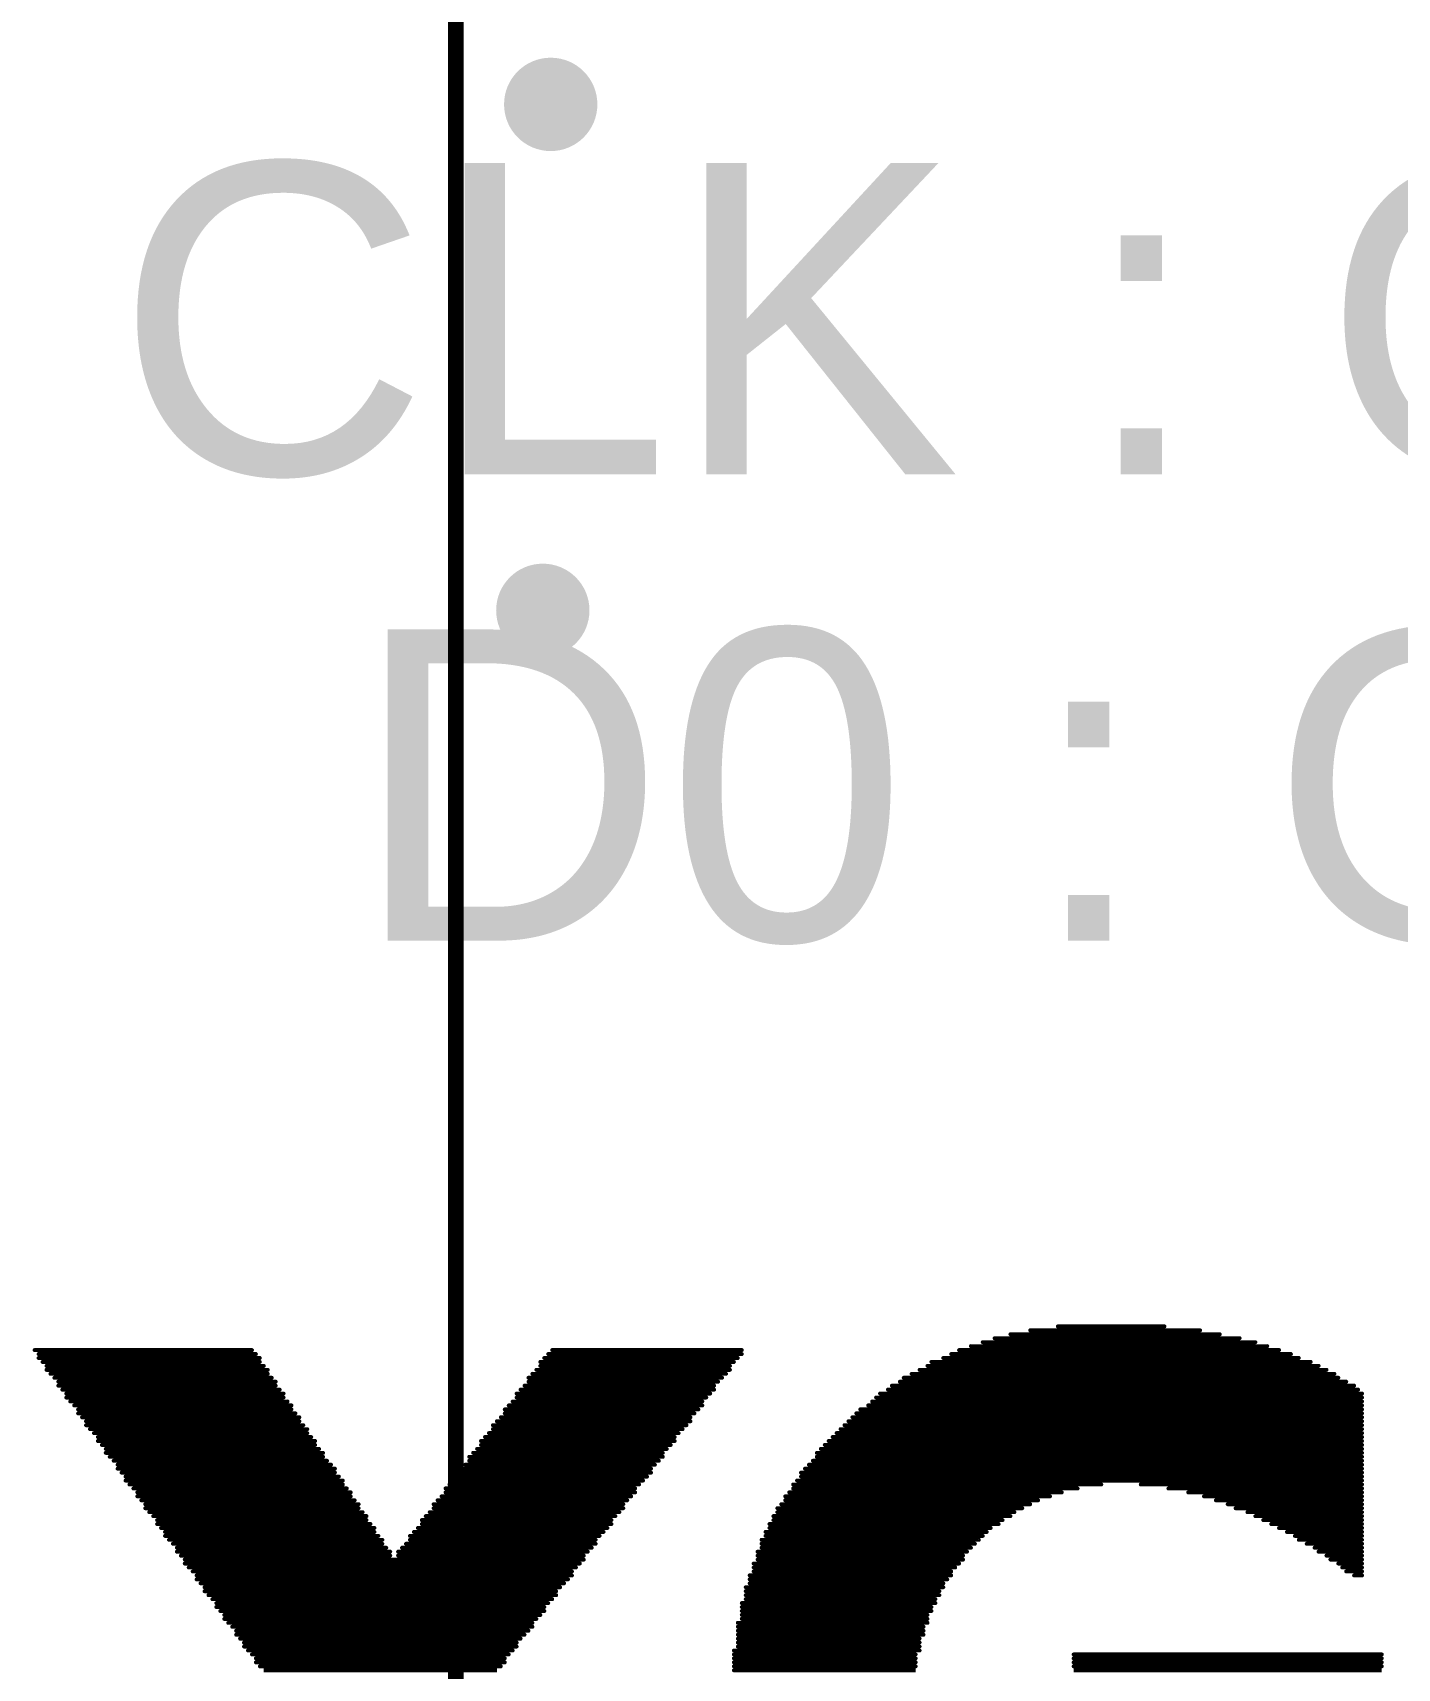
# Model space of a CAD drawing. Header units: millimetres. Extents: x -12.4 to 34.5, y -7.8 to 60.2.
# Drawn here: x 5.09 to 9.48, y 4.88 to 10.14 of the extents above; entities that cross this region are included whole.
import ezdxf

# ---------------------------------------------------------------- set-up
doc = ezdxf.new("R2010")
doc.units = ezdxf.units.MM
for name, color, linetype in [('Mechanical15', 56, 'Continuous'), ('TopOverlay', 2, 'Continuous'), ('ViaHoleLayer', 16, 'Continuous')]:
    doc.layers.add(name, color=color, linetype=linetype)
doc.styles.add('Arial', font='arial.ttf', dxfattribs={"height": 0.2})

# ---------------------------------------------------------------- blocks, each defined once
blk = doc.blocks.new('TF______B_9')
at = {"layer": 'Mechanical15', "const_width": 0.0508}
blk.add_lwpolyline([(5.889, 3.175), (-5.461, 3.175)], dxfattribs=at)

msp = doc.modelspace()

# ---------------------------------------------------------------- hatches: boundary and pattern name
at = {"layer": 'ViaHoleLayer'}
h = msp.add_hatch(color=16, dxfattribs=at)
edge = h.paths.add_edge_path()
edge.add_arc((6.7564, 9.906), 0.15, 0, 360)
h = msp.add_hatch(color=16, dxfattribs=at)
edge = h.paths.add_edge_path()
edge.add_arc((6.731, 8.2804), 0.15, 0, 360)

# ---------------------------------------------------------------- linework, layer by layer
at = {"layer": 'TopOverlay', "const_width": 0.0127}
for points in [[(8.1835, 5.9417), (8.9709, 5.9417)], [(8.2343, 5.9544), (8.9074, 5.9544)], [(8.2978, 5.9671), (8.8439, 5.9671)], [(8.3867, 5.9798), (8.7296, 5.9798)], [(5.0974, 5.9036), (5.7959, 5.9036)], [(5.1101, 5.8909), (5.8086, 5.8909)], [(6.7484, 5.8909), (7.3707, 5.8909)], [(6.7611, 5.9036), (7.3707, 5.9036)], [(8.0438, 5.8909), (9.136, 5.8909)], [(8.0692, 5.9036), (9.0979, 5.9036)], [(8.1073, 5.9163), (9.0598, 5.9163)], [(8.1454, 5.929), (9.0217, 5.929)], [(5.1101, 5.8782), (5.8213, 5.8782)], [(5.1228, 5.8655), (5.8213, 5.8655)], [(5.1355, 5.8528), (5.834, 5.8528)], [(5.1355, 5.8401), (5.8467, 5.8401)], [(5.1482, 5.8274), (5.8467, 5.8274)], [(6.6976, 5.8274), (7.3199, 5.8274)], [(6.7103, 5.8401), (7.3326, 5.8401)], [(6.723, 5.8655), (7.3453, 5.8655)], [(6.723, 5.8528), (7.3326, 5.8528)], [(6.7357, 5.8782), (7.358, 5.8782)], [(7.9168, 5.8274), (9.2757, 5.8274)], [(7.9422, 5.8401), (9.2503, 5.8401)], [(7.9676, 5.8528), (9.2249, 5.8528)], [(7.9803, 5.8655), (9.1995, 5.8655)], [(8.0184, 5.8782), (9.1614, 5.8782)], [(5.1609, 5.8147), (5.8594, 5.8147)], [(5.1736, 5.802), (5.8721, 5.802)], [(5.1736, 5.7893), (5.8721, 5.7893)], [(5.1863, 5.7766), (5.8848, 5.7766)], [(6.6595, 5.7766), (7.2818, 5.7766)], [(6.6722, 5.7893), (7.2818, 5.7893)], [(6.6849, 5.8147), (7.3072, 5.8147)], [(6.6849, 5.802), (7.2945, 5.802)], [(7.8406, 5.7766), (9.3519, 5.7766)], [(7.8533, 5.7893), (9.3392, 5.7893)], [(7.8787, 5.802), (9.3138, 5.802)], [(7.8914, 5.8147), (9.2884, 5.8147)], [(5.199, 5.7639), (5.8975, 5.7639)], [(5.199, 5.7512), (5.8975, 5.7512)], [(5.2117, 5.7385), (5.9102, 5.7385)], [(5.2244, 5.7258), (5.9229, 5.7258)], [(6.6214, 5.7258), (7.2437, 5.7258)], [(6.6341, 5.7385), (7.2437, 5.7385)], [(6.6468, 5.7639), (7.2691, 5.7639)], [(6.6468, 5.7512), (7.2564, 5.7512)], [(7.7771, 5.7258), (9.3646, 5.7258)], [(7.7898, 5.7385), (9.3646, 5.7385)], [(7.8025, 5.7512), (9.3646, 5.7512)], [(7.8152, 5.7639), (9.3646, 5.7639)], [(5.2371, 5.7131), (5.9229, 5.7131)], [(5.2371, 5.7004), (5.9356, 5.7004)], [(5.2498, 5.6877), (5.9483, 5.6877)], [(5.2625, 5.675), (5.9483, 5.675)], [(6.5833, 5.675), (7.2056, 5.675)], [(6.596, 5.6877), (7.2056, 5.6877)], [(6.6087, 5.7131), (7.231, 5.7131)], [(6.6087, 5.7004), (7.2183, 5.7004)], [(7.7136, 5.675), (9.3646, 5.675)], [(7.7263, 5.6877), (9.3646, 5.6877)], [(7.739, 5.7004), (9.3646, 5.7004)], [(7.7517, 5.7131), (9.3646, 5.7131)], [(5.2625, 5.6623), (5.961, 5.6623)], [(5.2752, 5.6496), (5.9737, 5.6496)], [(5.2879, 5.6369), (5.9737, 5.6369)], [(5.3006, 5.6242), (5.9864, 5.6242)], [(6.5452, 5.6242), (7.1548, 5.6242)], [(6.5579, 5.6369), (7.1675, 5.6369)], [(6.5706, 5.6623), (7.1929, 5.6623)], [(6.5706, 5.6496), (7.1802, 5.6496)], [(7.6628, 5.6242), (9.3646, 5.6242)], [(7.6755, 5.6369), (9.3646, 5.6369)], [(7.6882, 5.6496), (9.3646, 5.6496)], [(7.7009, 5.6623), (9.3646, 5.6623)], [(5.3006, 5.6115), (5.9991, 5.6115)], [(5.3133, 5.5988), (5.9991, 5.5988)], [(5.326, 5.5861), (6.0118, 5.5861)], [(5.326, 5.5734), (6.0245, 5.5734)], [(6.5071, 5.5734), (7.1167, 5.5734)], [(6.5198, 5.5861), (7.1294, 5.5861)], [(6.5325, 5.6115), (7.1548, 5.6115)], [(6.5325, 5.5988), (7.1421, 5.5988)], [(7.612, 5.5734), (9.3646, 5.5734)], [(7.6247, 5.5861), (9.3646, 5.5861)], [(7.6374, 5.5988), (9.3646, 5.5988)], [(7.6501, 5.6115), (9.3646, 5.6115)], [(5.3387, 5.5607), (6.0245, 5.5607)], [(5.3514, 5.548), (6.0372, 5.548)], [(5.3641, 5.5353), (6.0499, 5.5353)], [(5.3641, 5.5226), (6.0626, 5.5226)], [(6.469, 5.5226), (7.0786, 5.5226)], [(6.4817, 5.5353), (7.0913, 5.5353)], [(6.4944, 5.5607), (7.1167, 5.5607)], [(6.4944, 5.548), (7.104, 5.548)], [(7.5739, 5.5226), (9.3646, 5.5226)], [(7.5866, 5.5353), (9.3646, 5.5353)], [(7.5993, 5.548), (9.3646, 5.548)], [(7.612, 5.5607), (9.3646, 5.5607)], [(5.3768, 5.5099), (6.0626, 5.5099)], [(5.3895, 5.4972), (6.0753, 5.4972)], [(5.3895, 5.4845), (6.088, 5.4845)], [(5.4022, 5.4718), (6.088, 5.4718)], [(5.4149, 5.4591), (6.1007, 5.4591)], [(6.4182, 5.4591), (7.0278, 5.4591)], [(6.4309, 5.4718), (7.0405, 5.4718)], [(6.4436, 5.4845), (7.0532, 5.4845)], [(6.4563, 5.5099), (7.0786, 5.5099)], [(6.4563, 5.4972), (7.0659, 5.4972)], [(7.5358, 5.4718), (8.5264, 5.4718)], [(7.5358, 5.4591), (8.4502, 5.4591)], [(7.5485, 5.4845), (9.3646, 5.4845)], [(7.5612, 5.5099), (9.3646, 5.5099)], [(7.5612, 5.4972), (9.3646, 5.4972)], [(8.6534, 5.4718), (9.3646, 5.4718)], [(8.7423, 5.4591), (9.3646, 5.4591)], [(5.4276, 5.4464), (6.1134, 5.4464)], [(5.4276, 5.4337), (6.1134, 5.4337)], [(5.4403, 5.421), (6.1261, 5.421)], [(5.453, 5.4083), (6.1388, 5.4083)], [(6.3801, 5.4083), (6.9897, 5.4083)], [(6.3928, 5.421), (7.0024, 5.421)], [(6.4055, 5.4337), (7.0151, 5.4337)], [(6.4182, 5.4464), (7.0278, 5.4464)], [(7.4977, 5.4083), (8.2978, 5.4083)], [(7.5104, 5.4337), (8.3613, 5.4337)], [(7.5104, 5.421), (8.3232, 5.421)], [(7.5231, 5.4464), (8.3994, 5.4464)], [(8.8058, 5.4464), (9.3646, 5.4464)], [(8.8566, 5.4337), (9.3646, 5.4337)], [(8.8947, 5.421), (9.3646, 5.421)], [(8.9328, 5.4083), (9.3646, 5.4083)], [(5.453, 5.3956), (6.1388, 5.3956)], [(5.4657, 5.3829), (6.1515, 5.3829)], [(5.4784, 5.3702), (6.1642, 5.3702)], [(5.4911, 5.3575), (6.1642, 5.3575)], [(6.342, 5.3575), (6.9516, 5.3575)], [(6.3547, 5.3702), (6.9643, 5.3702)], [(6.3674, 5.3829), (6.977, 5.3829)], [(6.3801, 5.3956), (6.9897, 5.3956)], [(7.4723, 5.3702), (8.2343, 5.3702)], [(7.4723, 5.3575), (8.2089, 5.3575)], [(7.485, 5.3956), (8.2724, 5.3956)], [(7.485, 5.3829), (8.247, 5.3829)], [(8.9582, 5.3956), (9.3646, 5.3956)], [(8.9963, 5.3829), (9.3646, 5.3829)], [(9.0217, 5.3702), (9.3646, 5.3702)], [(9.0471, 5.3575), (9.3646, 5.3575)], [(5.4911, 5.3448), (6.1769, 5.3448)], [(5.5038, 5.3321), (6.1896, 5.3321)], [(5.5165, 5.3194), (6.1896, 5.3194)], [(5.5165, 5.3067), (6.2023, 5.3067)], [(6.3039, 5.3067), (6.9135, 5.3067)], [(6.3166, 5.3194), (6.9262, 5.3194)], [(6.3293, 5.3321), (6.9389, 5.3321)], [(6.342, 5.3448), (6.9516, 5.3448)], [(7.4469, 5.3194), (8.1581, 5.3194)], [(7.4469, 5.3067), (8.1454, 5.3067)], [(7.4596, 5.3448), (8.1962, 5.3448)], [(7.4596, 5.3321), (8.1708, 5.3321)], [(9.0725, 5.3448), (9.3646, 5.3448)], [(9.0979, 5.3321), (9.3646, 5.3321)], [(9.1233, 5.3194), (9.3646, 5.3194)], [(9.1487, 5.3067), (9.3646, 5.3067)], [(5.5292, 5.294), (6.215, 5.294)], [(5.5419, 5.2813), (6.215, 5.2813)], [(5.5546, 5.2686), (6.2277, 5.2686)], [(5.5546, 5.2559), (6.2404, 5.2559)], [(6.2658, 5.2559), (6.8754, 5.2559)], [(6.2785, 5.2686), (6.8881, 5.2686)], [(6.2912, 5.2813), (6.9008, 5.2813)], [(6.3039, 5.294), (6.9008, 5.294)], [(7.4215, 5.2559), (8.0946, 5.2559)], [(7.4342, 5.294), (8.1327, 5.294)], [(7.4342, 5.2813), (8.12, 5.2813)], [(7.4342, 5.2686), (8.1073, 5.2686)], [(9.1614, 5.294), (9.3646, 5.294)], [(9.1868, 5.2813), (9.3646, 5.2813)], [(9.2122, 5.2686), (9.3646, 5.2686)], [(9.2249, 5.2559), (9.3646, 5.2559)], [(5.5673, 5.2432), (6.2404, 5.2432)], [(5.58, 5.2305), (6.8627, 5.2305)], [(5.58, 5.2178), (6.85, 5.2178)], [(5.5927, 5.2051), (6.8373, 5.2051)], [(6.2658, 5.2432), (6.8627, 5.2432)], [(7.4088, 5.2178), (8.0692, 5.2178)], [(7.4088, 5.2051), (8.0565, 5.2051)], [(7.4215, 5.2432), (8.0819, 5.2432)], [(7.4215, 5.2305), (8.0819, 5.2305)], [(9.2503, 5.2432), (9.3646, 5.2432)], [(9.263, 5.2305), (9.3646, 5.2305)], [(9.2884, 5.2178), (9.3646, 5.2178)], [(9.3011, 5.2051), (9.3646, 5.2051)], [(5.6054, 5.1924), (6.8246, 5.1924)], [(5.6181, 5.1797), (6.8246, 5.1797)], [(5.6181, 5.167), (6.8119, 5.167)], [(5.6308, 5.1543), (6.7992, 5.1543)], [(7.3961, 5.1797), (8.0438, 5.1797)], [(7.3961, 5.167), (8.0311, 5.167)], [(7.3961, 5.1543), (8.0184, 5.1543)], [(7.4088, 5.1924), (8.0438, 5.1924)], [(9.3138, 5.1924), (9.3646, 5.1924)], [(9.3392, 5.1797), (9.3646, 5.1797)], [(5.6435, 5.1416), (6.7865, 5.1416)], [(5.6435, 5.1289), (6.7738, 5.1289)], [(5.6562, 5.1162), (6.7738, 5.1162)], [(5.6689, 5.1035), (6.7611, 5.1035)], [(7.3834, 5.1416), (8.0184, 5.1416)], [(7.3834, 5.1289), (8.0057, 5.1289)], [(7.3834, 5.1162), (8.0057, 5.1162)], [(7.3834, 5.1035), (7.993, 5.1035)], [(5.6816, 5.0908), (6.7484, 5.0908)], [(5.6816, 5.0781), (6.7357, 5.0781)], [(5.6943, 5.0654), (6.7357, 5.0654)], [(5.707, 5.0527), (6.723, 5.0527)], [(5.707, 5.04), (6.7103, 5.04)], [(7.3707, 5.0908), (7.993, 5.0908)], [(7.3707, 5.0781), (7.9803, 5.0781)], [(7.3707, 5.0654), (7.9803, 5.0654)], [(7.3707, 5.0527), (7.9676, 5.0527)], [(7.3707, 5.04), (7.9676, 5.04)], [(5.7197, 5.0273), (6.6976, 5.0273)], [(5.7324, 5.0146), (6.6976, 5.0146)], [(5.7451, 5.0019), (6.6849, 5.0019)], [(5.7451, 4.9892), (6.6722, 4.9892)], [(7.358, 5.0273), (7.9676, 5.0273)], [(7.358, 5.0146), (7.9549, 5.0146)], [(7.358, 5.0019), (7.9549, 5.0019)], [(7.358, 4.9892), (7.9549, 4.9892)], [(5.7578, 4.9765), (6.6595, 4.9765)], [(5.7705, 4.9638), (6.6468, 4.9638)], [(5.7705, 4.9511), (6.6468, 4.9511)], [(5.7832, 4.9384), (6.6341, 4.9384)], [(7.3453, 4.9384), (7.9422, 4.9384)], [(7.358, 4.9765), (7.9422, 4.9765)], [(7.358, 4.9638), (7.9422, 4.9638)], [(7.358, 4.9511), (7.9422, 4.9511)], [(5.7959, 4.9257), (6.6214, 4.9257)], [(5.8086, 4.913), (6.6087, 4.913)], [(5.8086, 4.9003), (6.6087, 4.9003)], [(5.8213, 4.8876), (6.596, 4.8876)], [(7.3453, 4.9257), (7.9295, 4.9257)], [(7.3453, 4.913), (7.9295, 4.913)], [(7.3453, 4.9003), (7.9295, 4.9003)], [(7.3453, 4.8876), (7.9295, 4.8876)], [(8.4375, 4.9257), (9.4281, 4.9257)], [(8.4375, 4.913), (9.4281, 4.913)], [(8.4375, 4.9003), (9.4281, 4.9003)], [(8.4375, 4.8876), (9.4281, 4.8876)], [(5.834, 4.8749), (6.5833, 4.8749)], [(7.3453, 4.8749), (7.9295, 4.8749)], [(8.4375, 4.8749), (9.4281, 4.8749)]]:
    msp.add_lwpolyline(points, dxfattribs=at)
at = {"layer": 'TopOverlay', "const_width": 0.00635}
for points in [[(8.1803, 5.9417, 1), (8.1867, 5.9417, 1)], [(8.2311, 5.9544, 1), (8.2375, 5.9544, 1)], [(8.2946, 5.9671, 1), (8.301, 5.9671, 1)], [(8.3835, 5.9798, 1), (8.3899, 5.9798, 1)], [(8.7264, 5.9798, 1), (8.7328, 5.9798, 1)], [(8.8407, 5.9671, 1), (8.8471, 5.9671, 1)], [(8.9042, 5.9544, 1), (8.9106, 5.9544, 1)], [(8.9677, 5.9417, 1), (8.9741, 5.9417, 1)], [(5.0942, 5.9036, 1), (5.1006, 5.9036, 1)], [(5.1069, 5.8909, 1), (5.1133, 5.8909, 1)], [(5.7927, 5.9036, 1), (5.7991, 5.9036, 1)], [(5.8054, 5.8909, 1), (5.8118, 5.8909, 1)], [(6.7452, 5.8909, 1), (6.7516, 5.8909, 1)], [(6.7579, 5.9036, 1), (6.7643, 5.9036, 1)], [(7.3675, 5.9036, 1), (7.3739, 5.9036, 1)], [(7.3675, 5.8909, 1), (7.3739, 5.8909, 1)], [(8.0406, 5.8909, 1), (8.047, 5.8909, 1)], [(8.066, 5.9036, 1), (8.0724, 5.9036, 1)], [(8.1041, 5.9163, 1), (8.1105, 5.9163, 1)], [(8.1422, 5.929, 1), (8.1486, 5.929, 1)], [(9.0185, 5.929, 1), (9.0249, 5.929, 1)], [(9.0566, 5.9163, 1), (9.063, 5.9163, 1)], [(9.0947, 5.9036, 1), (9.1011, 5.9036, 1)], [(9.1328, 5.8909, 1), (9.1392, 5.8909, 1)], [(5.1069, 5.8782, 1), (5.1133, 5.8782, 1)], [(5.1196, 5.8655, 1), (5.126, 5.8655, 1)], [(5.1323, 5.8528, 1), (5.1387, 5.8528, 1)], [(5.1323, 5.8401, 1), (5.1387, 5.8401, 1)], [(5.145, 5.8274, 1), (5.1514, 5.8274, 1)], [(5.8181, 5.8782, 1), (5.8245, 5.8782, 1)], [(5.8181, 5.8655, 1), (5.8245, 5.8655, 1)], [(5.8308, 5.8528, 1), (5.8372, 5.8528, 1)], [(5.8435, 5.8401, 1), (5.8499, 5.8401, 1)], [(5.8435, 5.8274, 1), (5.8499, 5.8274, 1)], [(6.6944, 5.8274, 1), (6.7008, 5.8274, 1)], [(6.7071, 5.8401, 1), (6.7135, 5.8401, 1)], [(6.7198, 5.8655, 1), (6.7262, 5.8655, 1)], [(6.7198, 5.8528, 1), (6.7262, 5.8528, 1)], [(6.7325, 5.8782, 1), (6.7389, 5.8782, 1)], [(7.3167, 5.8274, 1), (7.3231, 5.8274, 1)], [(7.3294, 5.8528, 1), (7.3358, 5.8528, 1)], [(7.3294, 5.8401, 1), (7.3358, 5.8401, 1)], [(7.3421, 5.8655, 1), (7.3485, 5.8655, 1)], [(7.3548, 5.8782, 1), (7.3612, 5.8782, 1)], [(7.9136, 5.8274, 1), (7.92, 5.8274, 1)], [(7.939, 5.8401, 1), (7.9454, 5.8401, 1)], [(7.9644, 5.8528, 1), (7.9708, 5.8528, 1)], [(7.9771, 5.8655, 1), (7.9835, 5.8655, 1)], [(8.0152, 5.8782, 1), (8.0216, 5.8782, 1)], [(9.1582, 5.8782, 1), (9.1646, 5.8782, 1)], [(9.1963, 5.8655, 1), (9.2027, 5.8655, 1)], [(9.2217, 5.8528, 1), (9.2281, 5.8528, 1)], [(9.2471, 5.8401, 1), (9.2535, 5.8401, 1)], [(9.2725, 5.8274, 1), (9.2789, 5.8274, 1)], [(5.1577, 5.8147, 1), (5.1641, 5.8147, 1)], [(5.1704, 5.802, 1), (5.1768, 5.802, 1)], [(5.1704, 5.7893, 1), (5.1768, 5.7893, 1)], [(5.1831, 5.7766, 1), (5.1895, 5.7766, 1)], [(5.8562, 5.8147, 1), (5.8626, 5.8147, 1)], [(5.8689, 5.802, 1), (5.8753, 5.802, 1)], [(5.8689, 5.7893, 1), (5.8753, 5.7893, 1)], [(5.8816, 5.7766, 1), (5.888, 5.7766, 1)], [(6.6563, 5.7766, 1), (6.6627, 5.7766, 1)], [(6.669, 5.7893, 1), (6.6754, 5.7893, 1)], [(6.6817, 5.8147, 1), (6.6881, 5.8147, 1)], [(6.6817, 5.802, 1), (6.6881, 5.802, 1)], [(7.2786, 5.7893, 1), (7.285, 5.7893, 1)], [(7.2786, 5.7766, 1), (7.285, 5.7766, 1)], [(7.2913, 5.802, 1), (7.2977, 5.802, 1)], [(7.304, 5.8147, 1), (7.3104, 5.8147, 1)], [(7.8374, 5.7766, 1), (7.8438, 5.7766, 1)], [(7.8501, 5.7893, 1), (7.8565, 5.7893, 1)], [(7.8755, 5.802, 1), (7.8819, 5.802, 1)], [(7.8882, 5.8147, 1), (7.8946, 5.8147, 1)], [(9.2852, 5.8147, 1), (9.2916, 5.8147, 1)], [(9.3106, 5.802, 1), (9.317, 5.802, 1)], [(9.336, 5.7893, 1), (9.3424, 5.7893, 1)], [(9.3487, 5.7766, 1), (9.3551, 5.7766, 1)], [(5.1958, 5.7639, 1), (5.2022, 5.7639, 1)], [(5.1958, 5.7512, 1), (5.2022, 5.7512, 1)], [(5.2085, 5.7385, 1), (5.2149, 5.7385, 1)], [(5.2212, 5.7258, 1), (5.2276, 5.7258, 1)], [(5.8943, 5.7639, 1), (5.9007, 5.7639, 1)], [(5.8943, 5.7512, 1), (5.9007, 5.7512, 1)], [(5.907, 5.7385, 1), (5.9134, 5.7385, 1)], [(5.9197, 5.7258, 1), (5.9261, 5.7258, 1)], [(6.6182, 5.7258, 1), (6.6246, 5.7258, 1)], [(6.6309, 5.7385, 1), (6.6373, 5.7385, 1)], [(6.6436, 5.7639, 1), (6.65, 5.7639, 1)], [(6.6436, 5.7512, 1), (6.65, 5.7512, 1)], [(7.2405, 5.7385, 1), (7.2469, 5.7385, 1)], [(7.2405, 5.7258, 1), (7.2469, 5.7258, 1)], [(7.2532, 5.7512, 1), (7.2596, 5.7512, 1)], [(7.2659, 5.7639, 1), (7.2723, 5.7639, 1)], [(7.7739, 5.7258, 1), (7.7803, 5.7258, 1)], [(7.7866, 5.7385, 1), (7.793, 5.7385, 1)], [(7.7993, 5.7512, 1), (7.8057, 5.7512, 1)], [(7.812, 5.7639, 1), (7.8184, 5.7639, 1)], [(9.3614, 5.7639, 1), (9.3678, 5.7639, 1)], [(9.3614, 5.7512, 1), (9.3678, 5.7512, 1)], [(9.3614, 5.7385, 1), (9.3678, 5.7385, 1)], [(9.3614, 5.7258, 1), (9.3678, 5.7258, 1)], [(5.2339, 5.7131, 1), (5.2403, 5.7131, 1)], [(5.2339, 5.7004, 1), (5.2403, 5.7004, 1)], [(5.2466, 5.6877, 1), (5.253, 5.6877, 1)], [(5.2593, 5.675, 1), (5.2657, 5.675, 1)], [(5.9197, 5.7131, 1), (5.9261, 5.7131, 1)], [(5.9324, 5.7004, 1), (5.9388, 5.7004, 1)], [(5.9451, 5.6877, 1), (5.9515, 5.6877, 1)], [(5.9451, 5.675, 1), (5.9515, 5.675, 1)], [(6.5801, 5.675, 1), (6.5865, 5.675, 1)], [(6.5928, 5.6877, 1), (6.5992, 5.6877, 1)], [(6.6055, 5.7131, 1), (6.6119, 5.7131, 1)], [(6.6055, 5.7004, 1), (6.6119, 5.7004, 1)], [(7.2024, 5.6877, 1), (7.2088, 5.6877, 1)], [(7.2024, 5.675, 1), (7.2088, 5.675, 1)], [(7.2151, 5.7004, 1), (7.2215, 5.7004, 1)], [(7.2278, 5.7131, 1), (7.2342, 5.7131, 1)], [(7.7104, 5.675, 1), (7.7168, 5.675, 1)], [(7.7231, 5.6877, 1), (7.7295, 5.6877, 1)], [(7.7358, 5.7004, 1), (7.7422, 5.7004, 1)], [(7.7485, 5.7131, 1), (7.7549, 5.7131, 1)], [(9.3614, 5.7131, 1), (9.3678, 5.7131, 1)], [(9.3614, 5.7004, 1), (9.3678, 5.7004, 1)], [(9.3614, 5.6877, 1), (9.3678, 5.6877, 1)], [(9.3614, 5.675, 1), (9.3678, 5.675, 1)], [(5.2593, 5.6623, 1), (5.2657, 5.6623, 1)], [(5.272, 5.6496, 1), (5.2784, 5.6496, 1)], [(5.2847, 5.6369, 1), (5.2911, 5.6369, 1)], [(5.2974, 5.6242, 1), (5.3038, 5.6242, 1)], [(5.9578, 5.6623, 1), (5.9642, 5.6623, 1)], [(5.9705, 5.6496, 1), (5.9769, 5.6496, 1)], [(5.9705, 5.6369, 1), (5.9769, 5.6369, 1)], [(5.9832, 5.6242, 1), (5.9896, 5.6242, 1)], [(6.542, 5.6242, 1), (6.5484, 5.6242, 1)], [(6.5547, 5.6369, 1), (6.5611, 5.6369, 1)], [(6.5674, 5.6623, 1), (6.5738, 5.6623, 1)], [(6.5674, 5.6496, 1), (6.5738, 5.6496, 1)], [(7.1516, 5.6242, 1), (7.158, 5.6242, 1)], [(7.1643, 5.6369, 1), (7.1707, 5.6369, 1)], [(7.177, 5.6496, 1), (7.1834, 5.6496, 1)], [(7.1897, 5.6623, 1), (7.1961, 5.6623, 1)], [(7.6596, 5.6242, 1), (7.666, 5.6242, 1)], [(7.6723, 5.6369, 1), (7.6787, 5.6369, 1)], [(7.685, 5.6496, 1), (7.6914, 5.6496, 1)], [(7.6977, 5.6623, 1), (7.7041, 5.6623, 1)], [(9.3614, 5.6623, 1), (9.3678, 5.6623, 1)], [(9.3614, 5.6496, 1), (9.3678, 5.6496, 1)], [(9.3614, 5.6369, 1), (9.3678, 5.6369, 1)], [(9.3614, 5.6242, 1), (9.3678, 5.6242, 1)], [(5.2974, 5.6115, 1), (5.3038, 5.6115, 1)], [(5.3101, 5.5988, 1), (5.3165, 5.5988, 1)], [(5.3228, 5.5861, 1), (5.3292, 5.5861, 1)], [(5.3228, 5.5734, 1), (5.3292, 5.5734, 1)], [(5.9959, 5.6115, 1), (6.0023, 5.6115, 1)], [(5.9959, 5.5988, 1), (6.0023, 5.5988, 1)], [(6.0086, 5.5861, 1), (6.015, 5.5861, 1)], [(6.0213, 5.5734, 1), (6.0277, 5.5734, 1)], [(6.5039, 5.5734, 1), (6.5103, 5.5734, 1)], [(6.5166, 5.5861, 1), (6.523, 5.5861, 1)], [(6.5293, 5.6115, 1), (6.5357, 5.6115, 1)], [(6.5293, 5.5988, 1), (6.5357, 5.5988, 1)], [(7.1135, 5.5734, 1), (7.1199, 5.5734, 1)], [(7.1262, 5.5861, 1), (7.1326, 5.5861, 1)], [(7.1389, 5.5988, 1), (7.1453, 5.5988, 1)], [(7.1516, 5.6115, 1), (7.158, 5.6115, 1)], [(7.6088, 5.5734, 1), (7.6152, 5.5734, 1)], [(7.6215, 5.5861, 1), (7.6279, 5.5861, 1)], [(7.6342, 5.5988, 1), (7.6406, 5.5988, 1)], [(7.6469, 5.6115, 1), (7.6533, 5.6115, 1)], [(9.3614, 5.6115, 1), (9.3678, 5.6115, 1)], [(9.3614, 5.5988, 1), (9.3678, 5.5988, 1)], [(9.3614, 5.5861, 1), (9.3678, 5.5861, 1)], [(9.3614, 5.5734, 1), (9.3678, 5.5734, 1)], [(5.3355, 5.5607, 1), (5.3419, 5.5607, 1)], [(5.3482, 5.548, 1), (5.3546, 5.548, 1)], [(5.3609, 5.5353, 1), (5.3673, 5.5353, 1)], [(5.3609, 5.5226, 1), (5.3673, 5.5226, 1)], [(6.0213, 5.5607, 1), (6.0277, 5.5607, 1)], [(6.034, 5.548, 1), (6.0404, 5.548, 1)], [(6.0467, 5.5353, 1), (6.0531, 5.5353, 1)], [(6.0594, 5.5226, 1), (6.0658, 5.5226, 1)], [(6.4658, 5.5226, 1), (6.4722, 5.5226, 1)], [(6.4785, 5.5353, 1), (6.4849, 5.5353, 1)], [(6.4912, 5.5607, 1), (6.4976, 5.5607, 1)], [(6.4912, 5.548, 1), (6.4976, 5.548, 1)], [(7.0754, 5.5226, 1), (7.0818, 5.5226, 1)], [(7.0881, 5.5353, 1), (7.0945, 5.5353, 1)], [(7.1008, 5.548, 1), (7.1072, 5.548, 1)], [(7.1135, 5.5607, 1), (7.1199, 5.5607, 1)], [(7.5707, 5.5226, 1), (7.5771, 5.5226, 1)], [(7.5834, 5.5353, 1), (7.5898, 5.5353, 1)], [(7.5961, 5.548, 1), (7.6025, 5.548, 1)], [(7.6088, 5.5607, 1), (7.6152, 5.5607, 1)], [(9.3614, 5.5607, 1), (9.3678, 5.5607, 1)], [(9.3614, 5.548, 1), (9.3678, 5.548, 1)], [(9.3614, 5.5353, 1), (9.3678, 5.5353, 1)], [(9.3614, 5.5226, 1), (9.3678, 5.5226, 1)], [(5.3736, 5.5099, 1), (5.38, 5.5099, 1)], [(5.3863, 5.4972, 1), (5.3927, 5.4972, 1)], [(5.3863, 5.4845, 1), (5.3927, 5.4845, 1)], [(5.399, 5.4718, 1), (5.4054, 5.4718, 1)], [(5.4117, 5.4591, 1), (5.4181, 5.4591, 1)], [(6.0594, 5.5099, 1), (6.0658, 5.5099, 1)], [(6.0721, 5.4972, 1), (6.0785, 5.4972, 1)], [(6.0848, 5.4845, 1), (6.0912, 5.4845, 1)], [(6.0848, 5.4718, 1), (6.0912, 5.4718, 1)], [(6.0975, 5.4591, 1), (6.1039, 5.4591, 1)], [(6.415, 5.4591, 1), (6.4214, 5.4591, 1)], [(6.4277, 5.4718, 1), (6.4341, 5.4718, 1)], [(6.4404, 5.4845, 1), (6.4468, 5.4845, 1)], [(6.4531, 5.5099, 1), (6.4595, 5.5099, 1)], [(6.4531, 5.4972, 1), (6.4595, 5.4972, 1)], [(7.0246, 5.4591, 1), (7.031, 5.4591, 1)], [(7.0373, 5.4718, 1), (7.0437, 5.4718, 1)], [(7.05, 5.4845, 1), (7.0564, 5.4845, 1)], [(7.0627, 5.4972, 1), (7.0691, 5.4972, 1)], [(7.0754, 5.5099, 1), (7.0818, 5.5099, 1)], [(7.5326, 5.4718, 1), (7.539, 5.4718, 1)], [(7.5326, 5.4591, 1), (7.539, 5.4591, 1)], [(7.5453, 5.4845, 1), (7.5517, 5.4845, 1)], [(7.558, 5.5099, 1), (7.5644, 5.5099, 1)], [(7.558, 5.4972, 1), (7.5644, 5.4972, 1)], [(8.447, 5.4591, 1), (8.4534, 5.4591, 1)], [(8.5232, 5.4718, 1), (8.5296, 5.4718, 1)], [(8.6502, 5.4718, 1), (8.6566, 5.4718, 1)], [(8.7391, 5.4591, 1), (8.7455, 5.4591, 1)], [(9.3614, 5.5099, 1), (9.3678, 5.5099, 1)], [(9.3614, 5.4972, 1), (9.3678, 5.4972, 1)], [(9.3614, 5.4845, 1), (9.3678, 5.4845, 1)], [(9.3614, 5.4718, 1), (9.3678, 5.4718, 1)], [(9.3614, 5.4591, 1), (9.3678, 5.4591, 1)], [(5.4244, 5.4464, 1), (5.4308, 5.4464, 1)], [(5.4244, 5.4337, 1), (5.4308, 5.4337, 1)], [(5.4371, 5.421, 1), (5.4435, 5.421, 1)], [(5.4498, 5.4083, 1), (5.4562, 5.4083, 1)], [(6.1102, 5.4464, 1), (6.1166, 5.4464, 1)], [(6.1102, 5.4337, 1), (6.1166, 5.4337, 1)], [(6.1229, 5.421, 1), (6.1293, 5.421, 1)], [(6.1356, 5.4083, 1), (6.142, 5.4083, 1)], [(6.3769, 5.4083, 1), (6.3833, 5.4083, 1)], [(6.3896, 5.421, 1), (6.396, 5.421, 1)], [(6.4023, 5.4337, 1), (6.4087, 5.4337, 1)], [(6.415, 5.4464, 1), (6.4214, 5.4464, 1)], [(6.9865, 5.4083, 1), (6.9929, 5.4083, 1)], [(6.9992, 5.421, 1), (7.0056, 5.421, 1)], [(7.0119, 5.4337, 1), (7.0183, 5.4337, 1)], [(7.0246, 5.4464, 1), (7.031, 5.4464, 1)], [(7.4945, 5.4083, 1), (7.5009, 5.4083, 1)], [(7.5072, 5.4337, 1), (7.5136, 5.4337, 1)], [(7.5072, 5.421, 1), (7.5136, 5.421, 1)], [(7.5199, 5.4464, 1), (7.5263, 5.4464, 1)], [(8.2946, 5.4083, 1), (8.301, 5.4083, 1)], [(8.32, 5.421, 1), (8.3264, 5.421, 1)], [(8.3581, 5.4337, 1), (8.3645, 5.4337, 1)], [(8.3962, 5.4464, 1), (8.4026, 5.4464, 1)], [(8.8026, 5.4464, 1), (8.809, 5.4464, 1)], [(8.8534, 5.4337, 1), (8.8598, 5.4337, 1)], [(8.8915, 5.421, 1), (8.8979, 5.421, 1)], [(8.9296, 5.4083, 1), (8.936, 5.4083, 1)], [(9.3614, 5.4464, 1), (9.3678, 5.4464, 1)], [(9.3614, 5.4337, 1), (9.3678, 5.4337, 1)], [(9.3614, 5.421, 1), (9.3678, 5.421, 1)], [(9.3614, 5.4083, 1), (9.3678, 5.4083, 1)], [(5.4498, 5.3956, 1), (5.4562, 5.3956, 1)], [(5.4625, 5.3829, 1), (5.4689, 5.3829, 1)], [(5.4752, 5.3702, 1), (5.4816, 5.3702, 1)], [(5.4879, 5.3575, 1), (5.4943, 5.3575, 1)], [(6.1356, 5.3956, 1), (6.142, 5.3956, 1)], [(6.1483, 5.3829, 1), (6.1547, 5.3829, 1)], [(6.161, 5.3702, 1), (6.1674, 5.3702, 1)], [(6.161, 5.3575, 1), (6.1674, 5.3575, 1)], [(6.3388, 5.3575, 1), (6.3452, 5.3575, 1)], [(6.3515, 5.3702, 1), (6.3579, 5.3702, 1)], [(6.3642, 5.3829, 1), (6.3706, 5.3829, 1)], [(6.3769, 5.3956, 1), (6.3833, 5.3956, 1)], [(6.9484, 5.3575, 1), (6.9548, 5.3575, 1)], [(6.9611, 5.3702, 1), (6.9675, 5.3702, 1)], [(6.9738, 5.3829, 1), (6.9802, 5.3829, 1)], [(6.9865, 5.3956, 1), (6.9929, 5.3956, 1)], [(7.4691, 5.3702, 1), (7.4755, 5.3702, 1)], [(7.4691, 5.3575, 1), (7.4755, 5.3575, 1)], [(7.4818, 5.3956, 1), (7.4882, 5.3956, 1)], [(7.4818, 5.3829, 1), (7.4882, 5.3829, 1)], [(8.2057, 5.3575, 1), (8.2121, 5.3575, 1)], [(8.2311, 5.3702, 1), (8.2375, 5.3702, 1)], [(8.2438, 5.3829, 1), (8.2502, 5.3829, 1)], [(8.2692, 5.3956, 1), (8.2756, 5.3956, 1)], [(8.955, 5.3956, 1), (8.9614, 5.3956, 1)], [(8.9931, 5.3829, 1), (8.9995, 5.3829, 1)], [(9.0185, 5.3702, 1), (9.0249, 5.3702, 1)], [(9.0439, 5.3575, 1), (9.0503, 5.3575, 1)], [(9.3614, 5.3956, 1), (9.3678, 5.3956, 1)], [(9.3614, 5.3829, 1), (9.3678, 5.3829, 1)], [(9.3614, 5.3702, 1), (9.3678, 5.3702, 1)], [(9.3614, 5.3575, 1), (9.3678, 5.3575, 1)], [(5.4879, 5.3448, 1), (5.4943, 5.3448, 1)], [(5.5006, 5.3321, 1), (5.507, 5.3321, 1)], [(5.5133, 5.3194, 1), (5.5197, 5.3194, 1)], [(5.5133, 5.3067, 1), (5.5197, 5.3067, 1)], [(6.1737, 5.3448, 1), (6.1801, 5.3448, 1)], [(6.1864, 5.3321, 1), (6.1928, 5.3321, 1)], [(6.1864, 5.3194, 1), (6.1928, 5.3194, 1)], [(6.1991, 5.3067, 1), (6.2055, 5.3067, 1)], [(6.3007, 5.3067, 1), (6.3071, 5.3067, 1)], [(6.3134, 5.3194, 1), (6.3198, 5.3194, 1)], [(6.3261, 5.3321, 1), (6.3325, 5.3321, 1)], [(6.3388, 5.3448, 1), (6.3452, 5.3448, 1)], [(6.9103, 5.3067, 1), (6.9167, 5.3067, 1)], [(6.923, 5.3194, 1), (6.9294, 5.3194, 1)], [(6.9357, 5.3321, 1), (6.9421, 5.3321, 1)], [(6.9484, 5.3448, 1), (6.9548, 5.3448, 1)], [(7.4437, 5.3194, 1), (7.4501, 5.3194, 1)], [(7.4437, 5.3067, 1), (7.4501, 5.3067, 1)], [(7.4564, 5.3448, 1), (7.4628, 5.3448, 1)], [(7.4564, 5.3321, 1), (7.4628, 5.3321, 1)], [(8.1422, 5.3067, 1), (8.1486, 5.3067, 1)], [(8.1549, 5.3194, 1), (8.1613, 5.3194, 1)], [(8.1676, 5.3321, 1), (8.174, 5.3321, 1)], [(8.193, 5.3448, 1), (8.1994, 5.3448, 1)], [(9.0693, 5.3448, 1), (9.0757, 5.3448, 1)], [(9.0947, 5.3321, 1), (9.1011, 5.3321, 1)], [(9.1201, 5.3194, 1), (9.1265, 5.3194, 1)], [(9.1455, 5.3067, 1), (9.1519, 5.3067, 1)], [(9.3614, 5.3448, 1), (9.3678, 5.3448, 1)], [(9.3614, 5.3321, 1), (9.3678, 5.3321, 1)], [(9.3614, 5.3194, 1), (9.3678, 5.3194, 1)], [(9.3614, 5.3067, 1), (9.3678, 5.3067, 1)], [(5.526, 5.294, 1), (5.5324, 5.294, 1)], [(5.5387, 5.2813, 1), (5.5451, 5.2813, 1)], [(5.5514, 5.2686, 1), (5.5578, 5.2686, 1)], [(5.5514, 5.2559, 1), (5.5578, 5.2559, 1)], [(6.2118, 5.294, 1), (6.2182, 5.294, 1)], [(6.2118, 5.2813, 1), (6.2182, 5.2813, 1)], [(6.2245, 5.2686, 1), (6.2309, 5.2686, 1)], [(6.2372, 5.2559, 1), (6.2436, 5.2559, 1)], [(6.2626, 5.2559, 1), (6.269, 5.2559, 1)], [(6.2753, 5.2686, 1), (6.2817, 5.2686, 1)], [(6.288, 5.2813, 1), (6.2944, 5.2813, 1)], [(6.3007, 5.294, 1), (6.3071, 5.294, 1)], [(6.8722, 5.2559, 1), (6.8786, 5.2559, 1)], [(6.8849, 5.2686, 1), (6.8913, 5.2686, 1)], [(6.8976, 5.294, 1), (6.904, 5.294, 1)], [(6.8976, 5.2813, 1), (6.904, 5.2813, 1)], [(7.4183, 5.2559, 1), (7.4247, 5.2559, 1)], [(7.431, 5.294, 1), (7.4374, 5.294, 1)], [(7.431, 5.2813, 1), (7.4374, 5.2813, 1)], [(7.431, 5.2686, 1), (7.4374, 5.2686, 1)], [(8.0914, 5.2559, 1), (8.0978, 5.2559, 1)], [(8.1041, 5.2686, 1), (8.1105, 5.2686, 1)], [(8.1168, 5.2813, 1), (8.1232, 5.2813, 1)], [(8.1295, 5.294, 1), (8.1359, 5.294, 1)], [(9.1582, 5.294, 1), (9.1646, 5.294, 1)], [(9.1836, 5.2813, 1), (9.19, 5.2813, 1)], [(9.209, 5.2686, 1), (9.2154, 5.2686, 1)], [(9.2217, 5.2559, 1), (9.2281, 5.2559, 1)], [(9.3614, 5.294, 1), (9.3678, 5.294, 1)], [(9.3614, 5.2813, 1), (9.3678, 5.2813, 1)], [(9.3614, 5.2686, 1), (9.3678, 5.2686, 1)], [(9.3614, 5.2559, 1), (9.3678, 5.2559, 1)], [(5.5641, 5.2432, 1), (5.5705, 5.2432, 1)], [(5.5768, 5.2305, 1), (5.5832, 5.2305, 1)], [(5.5768, 5.2178, 1), (5.5832, 5.2178, 1)], [(5.5895, 5.2051, 1), (5.5959, 5.2051, 1)], [(6.2372, 5.2432, 1), (6.2436, 5.2432, 1)], [(6.2626, 5.2432, 1), (6.269, 5.2432, 1)], [(6.8341, 5.2051, 1), (6.8405, 5.2051, 1)], [(6.8468, 5.2178, 1), (6.8532, 5.2178, 1)], [(6.8595, 5.2432, 1), (6.8659, 5.2432, 1)], [(6.8595, 5.2305, 1), (6.8659, 5.2305, 1)], [(7.4056, 5.2178, 1), (7.412, 5.2178, 1)], [(7.4056, 5.2051, 1), (7.412, 5.2051, 1)], [(7.4183, 5.2432, 1), (7.4247, 5.2432, 1)], [(7.4183, 5.2305, 1), (7.4247, 5.2305, 1)], [(8.0533, 5.2051, 1), (8.0597, 5.2051, 1)], [(8.066, 5.2178, 1), (8.0724, 5.2178, 1)], [(8.0787, 5.2432, 1), (8.0851, 5.2432, 1)], [(8.0787, 5.2305, 1), (8.0851, 5.2305, 1)], [(9.2471, 5.2432, 1), (9.2535, 5.2432, 1)], [(9.2598, 5.2305, 1), (9.2662, 5.2305, 1)], [(9.2852, 5.2178, 1), (9.2916, 5.2178, 1)], [(9.2979, 5.2051, 1), (9.3043, 5.2051, 1)], [(9.3614, 5.2432, 1), (9.3678, 5.2432, 1)], [(9.3614, 5.2305, 1), (9.3678, 5.2305, 1)], [(9.3614, 5.2178, 1), (9.3678, 5.2178, 1)], [(9.3614, 5.2051, 1), (9.3678, 5.2051, 1)], [(5.6022, 5.1924, 1), (5.6086, 5.1924, 1)], [(5.6149, 5.1797, 1), (5.6213, 5.1797, 1)], [(5.6149, 5.167, 1), (5.6213, 5.167, 1)], [(5.6276, 5.1543, 1), (5.634, 5.1543, 1)], [(6.796, 5.1543, 1), (6.8024, 5.1543, 1)], [(6.8087, 5.167, 1), (6.8151, 5.167, 1)], [(6.8214, 5.1924, 1), (6.8278, 5.1924, 1)], [(6.8214, 5.1797, 1), (6.8278, 5.1797, 1)], [(7.3929, 5.1797, 1), (7.3993, 5.1797, 1)], [(7.3929, 5.167, 1), (7.3993, 5.167, 1)], [(7.3929, 5.1543, 1), (7.3993, 5.1543, 1)], [(7.4056, 5.1924, 1), (7.412, 5.1924, 1)], [(8.0152, 5.1543, 1), (8.0216, 5.1543, 1)], [(8.0279, 5.167, 1), (8.0343, 5.167, 1)], [(8.0406, 5.1924, 1), (8.047, 5.1924, 1)], [(8.0406, 5.1797, 1), (8.047, 5.1797, 1)], [(9.3106, 5.1924, 1), (9.317, 5.1924, 1)], [(9.336, 5.1797, 1), (9.3424, 5.1797, 1)], [(9.3614, 5.1924, 1), (9.3678, 5.1924, 1)], [(9.3614, 5.1797, 1), (9.3678, 5.1797, 1)], [(5.6403, 5.1416, 1), (5.6467, 5.1416, 1)], [(5.6403, 5.1289, 1), (5.6467, 5.1289, 1)], [(5.653, 5.1162, 1), (5.6594, 5.1162, 1)], [(5.6657, 5.1035, 1), (5.6721, 5.1035, 1)], [(6.7579, 5.1035, 1), (6.7643, 5.1035, 1)], [(6.7706, 5.1289, 1), (6.777, 5.1289, 1)], [(6.7706, 5.1162, 1), (6.777, 5.1162, 1)], [(6.7833, 5.1416, 1), (6.7897, 5.1416, 1)], [(7.3802, 5.1416, 1), (7.3866, 5.1416, 1)], [(7.3802, 5.1289, 1), (7.3866, 5.1289, 1)], [(7.3802, 5.1162, 1), (7.3866, 5.1162, 1)], [(7.3802, 5.1035, 1), (7.3866, 5.1035, 1)], [(7.9898, 5.1035, 1), (7.9962, 5.1035, 1)], [(8.0025, 5.1289, 1), (8.0089, 5.1289, 1)], [(8.0025, 5.1162, 1), (8.0089, 5.1162, 1)], [(8.0152, 5.1416, 1), (8.0216, 5.1416, 1)], [(5.6784, 5.0908, 1), (5.6848, 5.0908, 1)], [(5.6784, 5.0781, 1), (5.6848, 5.0781, 1)], [(5.6911, 5.0654, 1), (5.6975, 5.0654, 1)], [(5.7038, 5.0527, 1), (5.7102, 5.0527, 1)], [(5.7038, 5.04, 1), (5.7102, 5.04, 1)], [(6.7071, 5.04, 1), (6.7135, 5.04, 1)], [(6.7198, 5.0527, 1), (6.7262, 5.0527, 1)], [(6.7325, 5.0781, 1), (6.7389, 5.0781, 1)], [(6.7325, 5.0654, 1), (6.7389, 5.0654, 1)], [(6.7452, 5.0908, 1), (6.7516, 5.0908, 1)], [(7.3675, 5.0908, 1), (7.3739, 5.0908, 1)], [(7.3675, 5.0781, 1), (7.3739, 5.0781, 1)], [(7.3675, 5.0654, 1), (7.3739, 5.0654, 1)], [(7.3675, 5.0527, 1), (7.3739, 5.0527, 1)], [(7.3675, 5.04, 1), (7.3739, 5.04, 1)], [(7.9644, 5.0527, 1), (7.9708, 5.0527, 1)], [(7.9644, 5.04, 1), (7.9708, 5.04, 1)], [(7.9771, 5.0781, 1), (7.9835, 5.0781, 1)], [(7.9771, 5.0654, 1), (7.9835, 5.0654, 1)], [(7.9898, 5.0908, 1), (7.9962, 5.0908, 1)], [(5.7165, 5.0273, 1), (5.7229, 5.0273, 1)], [(5.7292, 5.0146, 1), (5.7356, 5.0146, 1)], [(5.7419, 5.0019, 1), (5.7483, 5.0019, 1)], [(5.7419, 4.9892, 1), (5.7483, 4.9892, 1)], [(6.669, 4.9892, 1), (6.6754, 4.9892, 1)], [(6.6817, 5.0019, 1), (6.6881, 5.0019, 1)], [(6.6944, 5.0273, 1), (6.7008, 5.0273, 1)], [(6.6944, 5.0146, 1), (6.7008, 5.0146, 1)], [(7.3548, 5.0273, 1), (7.3612, 5.0273, 1)], [(7.3548, 5.0146, 1), (7.3612, 5.0146, 1)], [(7.3548, 5.0019, 1), (7.3612, 5.0019, 1)], [(7.3548, 4.9892, 1), (7.3612, 4.9892, 1)], [(7.9517, 5.0146, 1), (7.9581, 5.0146, 1)], [(7.9517, 5.0019, 1), (7.9581, 5.0019, 1)], [(7.9517, 4.9892, 1), (7.9581, 4.9892, 1)], [(7.9644, 5.0273, 1), (7.9708, 5.0273, 1)], [(5.7546, 4.9765, 1), (5.761, 4.9765, 1)], [(5.7673, 4.9638, 1), (5.7737, 4.9638, 1)], [(5.7673, 4.9511, 1), (5.7737, 4.9511, 1)], [(5.78, 4.9384, 1), (5.7864, 4.9384, 1)], [(6.6309, 4.9384, 1), (6.6373, 4.9384, 1)], [(6.6436, 4.9638, 1), (6.65, 4.9638, 1)], [(6.6436, 4.9511, 1), (6.65, 4.9511, 1)], [(6.6563, 4.9765, 1), (6.6627, 4.9765, 1)], [(7.3421, 4.9384, 1), (7.3485, 4.9384, 1)], [(7.3548, 4.9765, 1), (7.3612, 4.9765, 1)], [(7.3548, 4.9638, 1), (7.3612, 4.9638, 1)], [(7.3548, 4.9511, 1), (7.3612, 4.9511, 1)], [(7.939, 4.9765, 1), (7.9454, 4.9765, 1)], [(7.939, 4.9638, 1), (7.9454, 4.9638, 1)], [(7.939, 4.9511, 1), (7.9454, 4.9511, 1)], [(7.939, 4.9384, 1), (7.9454, 4.9384, 1)], [(5.7927, 4.9257, 1), (5.7991, 4.9257, 1)], [(5.8054, 4.913, 1), (5.8118, 4.913, 1)], [(5.8054, 4.9003, 1), (5.8118, 4.9003, 1)], [(5.8181, 4.8876, 1), (5.8245, 4.8876, 1)], [(6.5928, 4.8876, 1), (6.5992, 4.8876, 1)], [(6.6055, 4.913, 1), (6.6119, 4.913, 1)], [(6.6055, 4.9003, 1), (6.6119, 4.9003, 1)], [(6.6182, 4.9257, 1), (6.6246, 4.9257, 1)], [(7.3421, 4.9257, 1), (7.3485, 4.9257, 1)], [(7.3421, 4.913, 1), (7.3485, 4.913, 1)], [(7.3421, 4.9003, 1), (7.3485, 4.9003, 1)], [(7.3421, 4.8876, 1), (7.3485, 4.8876, 1)], [(7.9263, 4.9257, 1), (7.9327, 4.9257, 1)], [(7.9263, 4.913, 1), (7.9327, 4.913, 1)], [(7.9263, 4.9003, 1), (7.9327, 4.9003, 1)], [(7.9263, 4.8876, 1), (7.9327, 4.8876, 1)], [(8.4343, 4.9257, 1), (8.4407, 4.9257, 1)], [(8.4343, 4.913, 1), (8.4407, 4.913, 1)], [(8.4343, 4.9003, 1), (8.4407, 4.9003, 1)], [(8.4343, 4.8876, 1), (8.4407, 4.8876, 1)], [(9.4249, 4.9257, 1), (9.4313, 4.9257, 1)], [(9.4249, 4.913, 1), (9.4313, 4.913, 1)], [(9.4249, 4.9003, 1), (9.4313, 4.9003, 1)], [(9.4249, 4.8876, 1), (9.4313, 4.8876, 1)], [(7.3421, 4.8749, 1), (7.3485, 4.8749, 1)]]:
    msp.add_lwpolyline(points, format="xyb", close=True, dxfattribs=at)

# ---------------------------------------------------------------- block references
at = {"rotation": 270}
msp.add_blockref('TF______B_9', (3.2766, 8.4836), dxfattribs=at)

# ---------------------------------------------------------------- texts
at = {"layer": 'TopOverlay', "style": 'Arial'}
for s, p in [('CLK : GPIO11', (5.356, 8.7178)), ('D0 : GPIO12', (6.118, 7.2192))]:
    msp.add_text(s, height=1.000001, rotation=360, dxfattribs=at).set_placement(p)

doc.saveas('drawing.dxf')
